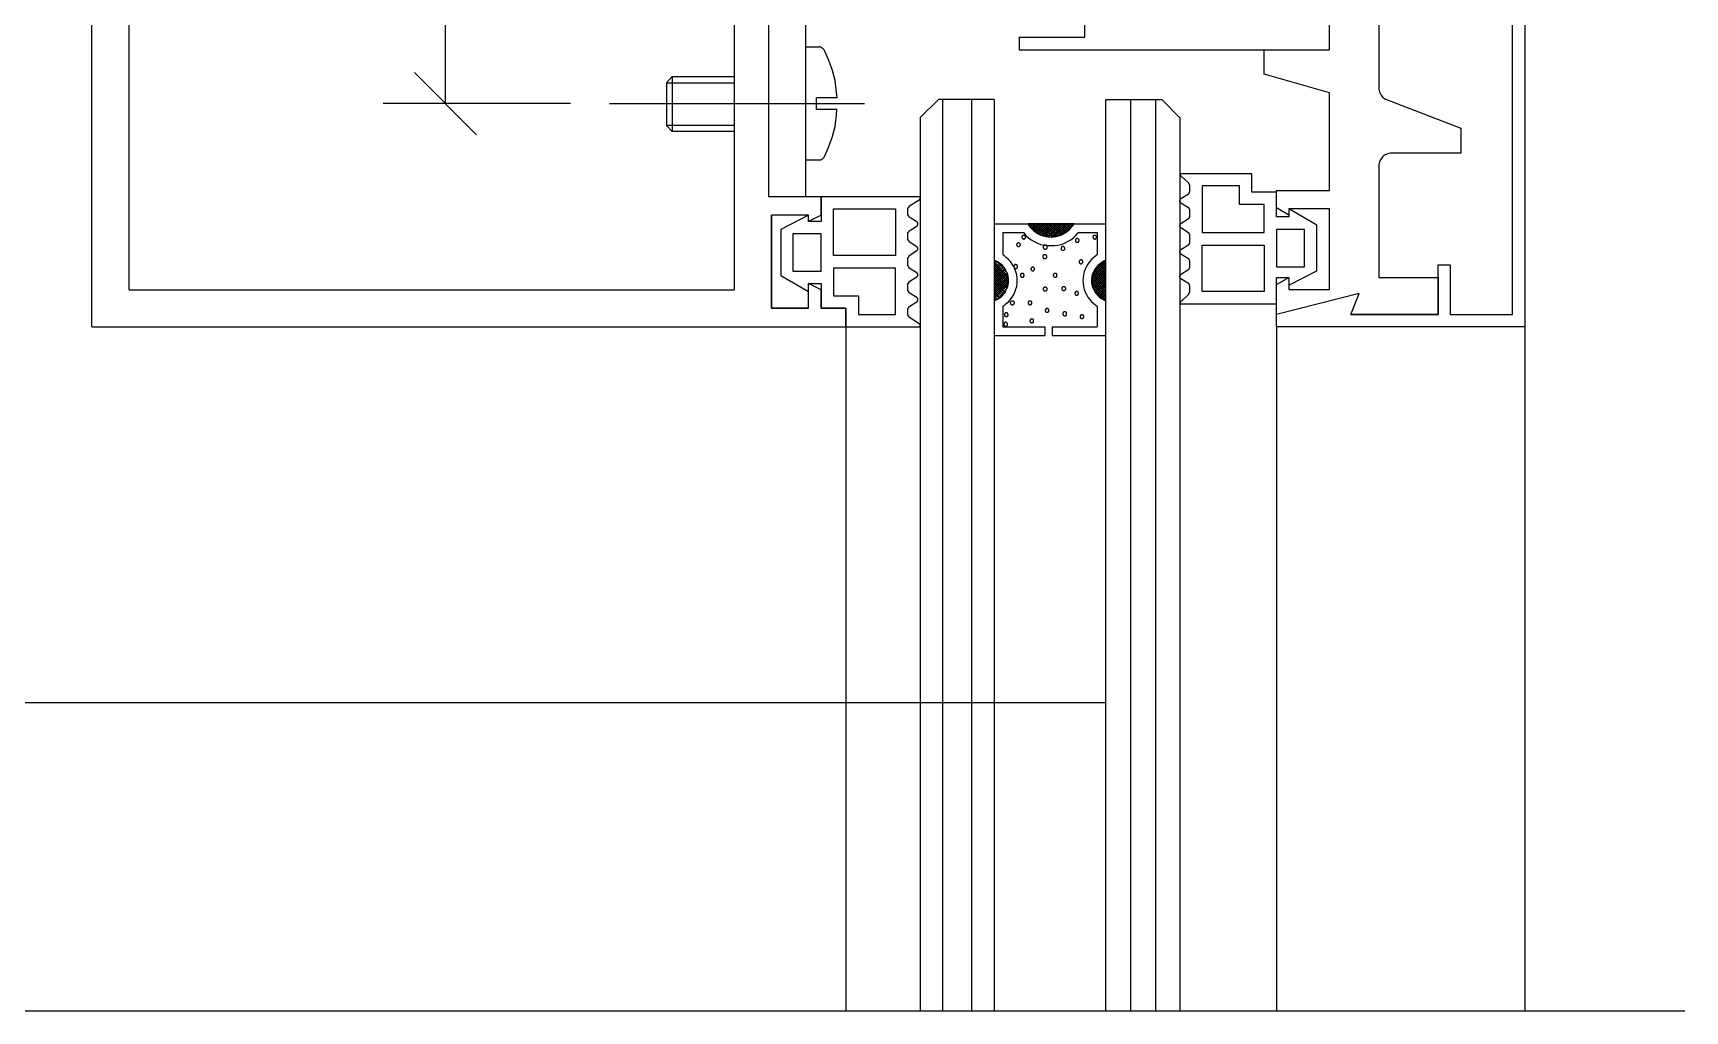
# Model space of a CAD drawing. Header units: metres. Extents: x 0 to 420, y 0 to 297.
# Drawn here: x 221.1 to 274.2, y 72.2 to 103.6 of the extents above; entities that cross this region are included whole.
import ezdxf

# ---------------------------------------------------------------- set-up
doc = ezdxf.new("R2010")
doc.units = ezdxf.units.M

msp = doc.modelspace()

# ---------------------------------------------------------------- linework, layer by layer
for p, q in [((223, 94.18), (223, 122.09)), ((224.2, 95.37), (224.2, 120.89)), ((243.63, 120.89), (243.63, 95.37)), ((234.36, 101.35), (234.36, 114.71)), ((254.89, 103.48), (254.89, 112.65)), ((244.73, 109.73), (244.73, 98.36)), ((245.92, 108.53), (245.92, 98.36)), ((264.34, 108.53), (264.34, 101.85)), ((262.75, 103.08), (262.75, 108.13)), ((268.63, 94.58), (268.63, 108.13)), ((269.03, 108.13), (269.03, 94.18)), ((252.79, 103.48), (254.89, 103.48)), ((252.79, 103.48), (252.79, 103.08)), ((245.92, 103.17), (246.35, 103.17)), ((252.79, 103.08), (262.75, 103.08)), ((260.65, 102.29), (260.65, 103.08)), ((260.65, 103.08), (262.75, 103.08)), ((233.36, 102.35), (235.36, 100.35)), ((241.64, 102.22), (241.46, 102.02)), ((241.64, 102.22), (241.46, 102.02)), ((241.46, 102.02), (243.63, 102.02)), ((241.46, 102.02), (243.63, 102.02)), ((241.46, 102.02), (241.46, 100.65)), ((241.46, 102.02), (241.46, 100.65)), ((241.64, 102.22), (243.63, 102.22)), ((241.64, 102.22), (243.63, 102.22)), ((241.64, 102.22), (241.64, 100.45)), ((241.64, 102.22), (241.64, 100.45)), ((262.75, 101.7), (260.65, 102.29)), ((238.37, 101.35), (232.36, 101.35)), ((239.63, 101.35), (247.82, 101.35)), ((246.27, 101.16), (246.28, 101.53)), ((246.94, 101.53), (246.28, 101.53)), ((249.61, 100.9), (250.19, 101.48)), ((251.98, 101.48), (250.19, 101.48)), ((250.32, 101.48), (250.32, 72.22)), ((251.25, 101.48), (251.25, 72.22)), ((251.98, 101.48), (251.98, 72.22)), ((255.57, 72.22), (255.57, 101.48)), ((255.57, 101.48), (257.37, 101.48)), ((256.37, 72.22), (256.37, 101.48)), ((257.17, 72.22), (257.17, 101.48)), ((257.96, 100.88), (257.37, 101.48)), ((262.75, 98.56), (262.75, 101.7)), ((264.58, 101.48), (266.97, 100.56)), ((246.93, 101.16), (246.27, 101.16)), ((249.61, 100.9), (249.61, 72.22)), ((257.96, 72.22), (257.96, 100.88)), ((243.63, 100.65), (241.46, 100.65)), ((243.63, 100.65), (241.46, 100.65)), ((241.64, 100.45), (241.46, 100.65)), ((241.64, 100.45), (241.46, 100.65)), ((243.63, 100.45), (241.64, 100.45)), ((243.63, 100.45), (241.64, 100.45)), ((266.97, 100.56), (266.97, 99.76)), ((266.97, 99.76), (264.74, 99.76)), ((245.92, 99.54), (246.35, 99.54)), ((264.34, 99.36), (264.34, 95.77)), ((260.26, 99.1), (257.96, 99.1)), ((257.96, 99.1), (257.96, 99.07)), ((258.01, 99), (258.22, 98.81)), ((258.26, 98.74), (258.26, 98.51)), ((259.86, 98.71), (258.66, 98.71)), ((258.66, 98.71), (258.66, 97.21)), ((259.86, 98.11), (259.86, 98.71)), ((260.26, 98.51), (260.26, 99.1)), ((246.42, 98.36), (244.73, 98.36)), ((249.61, 98.36), (246.42, 98.36)), ((246.42, 98.36), (246.42, 97.57)), ((246.42, 97.77), (246.42, 98.36)), ((249.26, 98.07), (249.57, 98.26)), ((249.61, 98.33), (249.61, 98.36)), ((258.22, 98.44), (257.98, 98.29)), ((257.98, 98.16), (258.22, 98.01)), ((261.05, 98.51), (260.26, 98.51)), ((261.05, 98.56), (262.75, 98.56)), ((261.05, 98), (261.05, 98.56)), ((261.05, 97.71), (261.05, 98.51)), ((244.83, 94.78), (244.83, 97.77)), ((244.83, 97.77), (244.83, 94.78)), ((246.02, 97.77), (244.83, 97.77)), ((246.02, 97.77), (245.13, 97.31)), ((246.02, 97.57), (246.02, 97.77)), ((246.02, 97.57), (246.02, 97.77)), ((246.42, 97.77), (246.02, 97.57)), ((246.82, 96.47), (246.82, 97.97)), ((246.82, 97.97), (248.81, 97.97)), ((248.81, 97.97), (248.81, 96.47)), ((249.21, 97.77), (249.21, 98)), ((249.5, 97.55), (249.25, 97.7)), ((258.22, 97.65), (257.98, 97.49)), ((258.26, 97.94), (258.26, 97.71)), ((260.65, 98.11), (259.86, 98.11)), ((260.65, 97.31), (260.65, 98.11)), ((261.45, 97.77), (261.05, 98)), ((261.45, 97.71), (261.05, 97.71)), ((262.75, 97.97), (261.45, 97.97)), ((262.35, 97.45), (261.45, 97.97)), ((261.45, 97.97), (261.45, 97.71)), ((261.45, 97.97), (261.45, 97.77)), ((262.75, 95.38), (262.75, 97.97)), ((245.13, 97.31), (245.13, 95.83)), ((246.42, 97.17), (245.52, 97.17)), ((245.52, 97.17), (245.52, 95.97)), ((246.42, 97.57), (246.02, 97.57)), ((246.42, 97.57), (246.42, 97.57)), ((246.42, 95.97), (246.42, 97.17)), ((249.21, 96.97), (249.21, 97.2)), ((249.25, 97.27), (249.5, 97.42)), ((251.98, 97.49), (255.57, 97.49)), ((251.98, 97.49), (253.07, 97.49)), ((252.26, 97.21), (252.92, 97.21)), ((252.26, 97.21), (252.26, 96.49)), ((254.55, 97.49), (253.07, 97.49)), ((253.08, 97.46), (253.11, 97.49)), ((253.36, 97.19), (253.08, 97.47)), ((253.11, 97.42), (253.18, 97.49)), ((253.5, 97.12), (253.13, 97.49)), ((253.14, 97.38), (253.25, 97.49)), ((253.17, 97.34), (253.32, 97.49)), ((253.6, 97.09), (253.2, 97.49)), ((253.21, 97.31), (253.39, 97.49)), ((253.24, 97.28), (253.46, 97.49)), ((253.69, 97.07), (253.27, 97.49)), ((253.28, 97.24), (253.53, 97.49)), ((253.32, 97.21), (253.6, 97.49)), ((253.76, 97.07), (253.34, 97.49)), ((253.37, 97.19), (253.67, 97.49)), ((253.84, 97.07), (253.41, 97.49)), ((253.41, 97.16), (253.74, 97.49)), ((253.46, 97.14), (253.81, 97.49)), ((253.9, 97.07), (253.48, 97.49)), ((253.51, 97.12), (253.88, 97.49)), ((253.96, 97.08), (253.55, 97.49)), ((253.56, 97.1), (253.95, 97.49)), ((254.02, 97.09), (253.62, 97.49)), ((253.62, 97.09), (254.02, 97.49)), ((253.68, 97.07), (254.09, 97.49)), ((254.07, 97.11), (253.69, 97.49)), ((253.74, 97.07), (254.16, 97.49)), ((254.13, 97.13), (253.76, 97.49)), ((253.81, 97.06), (254.23, 97.49)), ((254.18, 97.15), (253.83, 97.49)), ((253.88, 97.07), (254.3, 97.49)), ((254.22, 97.17), (253.9, 97.49)), ((253.96, 97.08), (254.37, 97.49)), ((254.27, 97.2), (253.97, 97.49)), ((254.31, 97.23), (254.05, 97.49)), ((254.06, 97.1), (254.44, 97.49)), ((254.35, 97.26), (254.12, 97.49)), ((254.17, 97.15), (254.52, 97.49)), ((254.39, 97.29), (254.19, 97.49)), ((254.42, 97.33), (254.26, 97.49)), ((254.45, 97.36), (254.33, 97.49)), ((254.49, 97.4), (254.4, 97.49)), ((254.52, 97.44), (254.47, 97.49)), ((254.54, 97.49), (254.54, 97.49)), ((254.55, 97.49), (255.57, 97.49)), ((254.69, 97.21), (255.29, 97.21)), ((255.29, 97.21), (255.29, 96.49)), ((257.98, 97.37), (258.22, 97.21)), ((258.26, 97.15), (258.26, 96.88)), ((258.66, 97.21), (260.65, 97.21)), ((260.65, 97.21), (260.65, 97.31)), ((261.05, 97.31), (261.05, 96.11)), ((261.95, 97.31), (261.05, 97.31)), ((261.95, 96.11), (261.95, 97.31)), ((262.35, 95.98), (262.35, 97.45)), ((249.5, 96.75), (249.25, 96.91)), ((249.25, 96.47), (249.5, 96.63)), ((258.22, 96.81), (257.98, 96.66)), ((258.66, 95.32), (258.66, 96.81)), ((258.66, 96.81), (260.65, 96.81)), ((260.65, 96.81), (260.65, 95.32)), ((248.81, 96.47), (246.82, 96.47)), ((248.81, 96.07), (246.82, 96.07)), ((246.82, 96.07), (246.82, 95.97)), ((248.81, 94.58), (248.81, 96.07)), ((249.21, 96.14), (249.21, 96.41)), ((249.5, 95.92), (249.25, 96.07)), ((251.98, 96.3), (252, 96.31)), ((251.98, 96.23), (252.05, 96.29)), ((251.98, 96.16), (252.09, 96.27)), ((252.43, 95.79), (251.98, 96.24)), ((251.98, 96.09), (252.14, 96.24)), ((251.98, 96.01), (252.18, 96.21)), ((251.98, 95.94), (252.22, 96.18)), ((252.44, 95.71), (251.98, 96.17)), ((251.98, 95.87), (252.25, 96.14)), ((251.98, 95.8), (252.29, 96.11)), ((252.44, 95.64), (251.98, 96.1)), ((251.98, 95.73), (252.32, 96.07)), ((252.35, 96.01), (252.11, 96.26)), ((255.11, 95.69), (255.57, 96.15)), ((255.11, 95.62), (255.57, 96.08)), ((255.12, 95.77), (255.57, 96.22)), ((255.14, 95.86), (255.57, 96.29)), ((255.18, 95.97), (255.49, 96.28)), ((255.57, 95.68), (255.22, 96.04)), ((255.57, 95.75), (255.25, 96.08)), ((255.57, 95.82), (255.28, 96.12)), ((255.57, 95.89), (255.31, 96.15)), ((255.57, 95.96), (255.35, 96.19)), ((255.57, 96.03), (255.39, 96.22)), ((255.57, 96.11), (255.43, 96.25)), ((255.57, 96.18), (255.47, 96.27)), ((255.57, 96.25), (255.52, 96.29)), ((257.98, 96.53), (258.22, 96.38)), ((258.26, 96.31), (258.26, 96.08)), ((261.05, 96.11), (261.95, 96.11)), ((266.24, 96.17), (266.63, 96.17)), ((266.24, 94.58), (266.24, 96.17)), ((266.63, 96.17), (266.63, 94.58)), ((245.13, 95.83), (246.02, 95.32)), ((245.52, 95.97), (246.42, 95.97)), ((246.02, 95.32), (246.02, 95.57)), ((246.02, 95.57), (246.42, 95.57)), ((246.02, 94.78), (246.02, 95.57)), ((246.42, 95.37), (246.02, 95.57)), ((246.42, 95.57), (246.42, 94.78)), ((246.82, 95.97), (246.82, 95.18)), ((249.21, 95.34), (249.21, 95.57)), ((249.25, 95.64), (249.5, 95.79)), ((252.44, 95.57), (251.98, 96.03)), ((251.98, 95.66), (252.34, 96.02)), ((251.98, 95.59), (252.37, 95.98)), ((252.43, 95.51), (251.98, 95.96)), ((251.98, 95.52), (252.39, 95.93)), ((252.41, 95.46), (251.98, 95.89)), ((251.98, 95.45), (252.41, 95.88)), ((252.39, 95.41), (251.98, 95.82)), ((251.98, 95.38), (252.43, 95.82)), ((251.98, 95.31), (252.44, 95.77)), ((252.37, 95.36), (251.98, 95.75)), ((251.98, 95.24), (252.44, 95.7)), ((252.34, 95.31), (251.98, 95.68)), ((251.98, 95.17), (252.44, 95.63)), ((252.32, 95.27), (251.98, 95.61)), ((251.98, 95.1), (252.43, 95.55)), ((252.29, 95.23), (251.98, 95.53)), ((255.57, 95.26), (255.11, 95.72)), ((255.57, 95.19), (255.11, 95.65)), ((255.12, 95.56), (255.57, 96.01)), ((255.57, 95.33), (255.12, 95.78)), ((255.57, 95.12), (255.12, 95.57)), ((255.13, 95.5), (255.57, 95.94)), ((255.57, 95.4), (255.13, 95.84)), ((255.57, 95.47), (255.15, 95.89)), ((255.15, 95.45), (255.57, 95.87)), ((255.57, 95.54), (255.17, 95.94)), ((255.17, 95.4), (255.57, 95.8)), ((255.57, 95.61), (255.19, 95.99)), ((255.19, 95.35), (255.57, 95.73)), ((255.22, 95.3), (255.57, 95.66)), ((255.25, 95.26), (255.57, 95.59)), ((255.28, 95.22), (255.57, 95.52)), ((258.22, 96.01), (257.98, 95.86)), ((257.98, 95.73), (258.22, 95.58)), ((258.26, 95.51), (258.26, 95.29)), ((261.05, 95.77), (261.45, 95.77)), ((261.05, 94.92), (261.05, 95.77)), ((261.05, 95.77), (261.05, 95.77)), ((261.05, 95.54), (261.45, 95.77)), ((261.05, 94.98), (261.05, 95.54)), ((261.45, 95.52), (262.35, 95.98)), ((261.45, 95.77), (261.45, 95.52)), ((261.45, 95.77), (261.45, 95.38)), ((264.34, 95.77), (266.24, 95.77)), ((266.24, 95.77), (266.24, 94.58)), ((224.2, 95.37), (243.63, 95.37)), ((246.42, 94.78), (246.42, 95.37)), ((246.82, 95.18), (247.62, 95.18)), ((247.62, 95.18), (247.62, 94.58)), ((249.5, 95.12), (249.25, 95.27)), ((249.25, 94.84), (249.5, 94.99)), ((252.25, 95.2), (251.98, 95.46)), ((252.22, 95.16), (251.98, 95.39)), ((252.18, 95.13), (251.98, 95.32)), ((252.14, 95.1), (251.98, 95.25)), ((252.09, 95.07), (251.98, 95.18)), ((252.05, 95.05), (251.98, 95.11)), ((252, 95.03), (251.98, 95.04)), ((252.11, 95.08), (252.35, 95.33)), ((255.57, 95.05), (255.14, 95.48)), ((255.49, 95.06), (255.18, 95.37)), ((255.31, 95.19), (255.57, 95.44)), ((255.35, 95.15), (255.57, 95.37)), ((255.39, 95.12), (255.57, 95.3)), ((255.43, 95.09), (255.57, 95.23)), ((255.48, 95.07), (255.57, 95.16)), ((255.52, 95.04), (255.57, 95.09)), ((258.22, 95.22), (258.01, 95.02)), ((260.65, 95.32), (258.66, 95.32)), ((263.71, 95.25), (261.05, 94.58)), ((261.05, 94.58), (261.05, 94.98)), ((261.45, 95.38), (262.75, 95.38)), ((263.44, 94.58), (263.71, 95.25)), ((244.83, 94.78), (246.02, 94.78)), ((246.02, 94.78), (244.83, 94.78)), ((246.42, 94.78), (247.22, 94.78)), ((247.22, 94.78), (246.42, 94.78)), ((246.42, 94.78), (247.22, 94.78)), ((247.22, 94.78), (247.22, 94.18)), ((247.22, 94.18), (247.22, 94.78)), ((247.62, 94.58), (248.81, 94.58)), ((249.21, 94.55), (249.21, 94.77)), ((249.57, 94.28), (249.26, 94.48)), ((252.26, 94.85), (252.26, 94.18)), ((255.29, 94.85), (255.29, 94.18)), ((257.96, 94.95), (257.96, 94.92)), ((257.96, 94.92), (261.05, 94.92)), ((261.05, 94.18), (261.05, 94.58)), ((263.44, 94.58), (266.24, 94.58)), ((266.24, 94.58), (263.44, 94.58)), ((266.63, 94.58), (268.63, 94.58)), ((223, 94.18), (247.22, 94.18)), ((244.16, 94.18), (247.22, 94.18)), ((247.22, 94.18), (247.22, 72.22)), ((247.22, 94.18), (249.61, 94.18)), ((249.61, 94.18), (249.61, 94.21)), ((252.26, 94.18), (253.61, 94.18)), ((253.61, 94.18), (253.61, 93.9)), ((253.85, 94.18), (255.29, 94.18)), ((253.85, 94.18), (253.85, 93.9)), ((261.05, 94.18), (261.05, 72.22)), ((269.03, 94.18), (261.05, 94.18)), ((269.03, 94.18), (269.03, 72.22)), ((251.98, 93.9), (253.61, 93.9)), ((253.85, 93.9), (255.57, 93.9)), ((255.57, 82.11), (143.49, 82.11)), ((214.89, 72.22), (274.17, 72.22))]:
    msp.add_line(p, q)
for points in [[(246.53, 103.06), (246.53, 103.06), (246.52, 103.08), (246.51, 103.09), (246.49, 103.11), (246.48, 103.12), (246.46, 103.13), (246.45, 103.14), (246.43, 103.15), (246.41, 103.16), (246.39, 103.16), (246.37, 103.17), (246.35, 103.17), (246.35, 103.17)], [(246.94, 101.53), (246.92, 101.72), (246.87, 102.09), (246.78, 102.44), (246.65, 102.79), (246.53, 103.06)], [(264.34, 101.85), (264.34, 101.81), (264.35, 101.77), (264.36, 101.73), (264.37, 101.69), (264.39, 101.66), (264.41, 101.62), (264.43, 101.59), (264.46, 101.56), (264.49, 101.54), (264.52, 101.51), (264.55, 101.49), (264.58, 101.48)], [(246.53, 99.65), (246.65, 99.92), (246.78, 100.26), (246.87, 100.62), (246.92, 100.99), (246.93, 101.16)], [(264.74, 99.76), (264.7, 99.76), (264.66, 99.75), (264.62, 99.74), (264.59, 99.73), (264.55, 99.71), (264.52, 99.69), (264.49, 99.67), (264.46, 99.64), (264.43, 99.61), (264.41, 99.58), (264.39, 99.55), (264.37, 99.51), (264.36, 99.48), (264.35, 99.44), (264.34, 99.4), (264.34, 99.36), (264.34, 99.36)], [(246.35, 99.54), (246.37, 99.54), (246.39, 99.54), (246.41, 99.55), (246.43, 99.56), (246.45, 99.56), (246.46, 99.57), (246.48, 99.59), (246.49, 99.6), (246.51, 99.61), (246.52, 99.63), (246.53, 99.65), (246.53, 99.65)], [(257.96, 99.07), (257.96, 99.06), (257.96, 99.05), (257.97, 99.05), (257.97, 99.04), (257.97, 99.03), (257.98, 99.03), (257.98, 99.02), (257.99, 99.01), (257.99, 99.01), (258, 99), (258.01, 99), (258.01, 99)], [(258.22, 98.81), (258.22, 98.8), (258.22, 98.79), (258.22, 98.78), (258.22, 98.78), (258.23, 98.77), (258.23, 98.76), (258.24, 98.76), (258.24, 98.75), (258.25, 98.75), (258.25, 98.74), (258.26, 98.74), (258.26, 98.74)], [(249.57, 98.26), (249.57, 98.26), (249.57, 98.26), (249.58, 98.27), (249.59, 98.27), (249.59, 98.28), (249.6, 98.29), (249.6, 98.29), (249.6, 98.3), (249.61, 98.31), (249.61, 98.31), (249.61, 98.32), (249.61, 98.33), (249.61, 98.33)], [(257.98, 98.29), (257.97, 98.29), (257.97, 98.28), (257.96, 98.28), (257.96, 98.27), (257.95, 98.26), (257.95, 98.26), (257.95, 98.25), (257.94, 98.24), (257.94, 98.24), (257.94, 98.23), (257.94, 98.22), (257.94, 98.21), (257.95, 98.2), (257.95, 98.2), (257.95, 98.19), (257.96, 98.18), (257.96, 98.18), (257.97, 98.17), (257.97, 98.17), (257.98, 98.16)], [(258.26, 98.51), (258.26, 98.51), (258.25, 98.5), (258.25, 98.5), (258.24, 98.49), (258.24, 98.49), (258.23, 98.48), (258.23, 98.47), (258.23, 98.47), (258.23, 98.46), (258.22, 98.45), (258.22, 98.44), (258.22, 98.44)], [(249.21, 98), (249.21, 98), (249.22, 98), (249.23, 98.01), (249.23, 98.01), (249.24, 98.02), (249.24, 98.02), (249.25, 98.03), (249.25, 98.04), (249.25, 98.04), (249.25, 98.05), (249.26, 98.06), (249.26, 98.07), (249.26, 98.07)], [(249.25, 97.7), (249.25, 97.71), (249.25, 97.72), (249.25, 97.73), (249.24, 97.73), (249.24, 97.74), (249.24, 97.75), (249.23, 97.75), (249.23, 97.76), (249.22, 97.76), (249.21, 97.77), (249.21, 97.77)], [(258.22, 98.01), (258.22, 98), (258.23, 98), (258.23, 97.99), (258.23, 97.98), (258.23, 97.97), (258.24, 97.97), (258.24, 97.96), (258.25, 97.95), (258.25, 97.95), (258.26, 97.95), (258.26, 97.94)], [(258.26, 97.71), (258.26, 97.71), (258.25, 97.71), (258.25, 97.7), (258.24, 97.7), (258.24, 97.69), (258.23, 97.68), (258.23, 97.68), (258.23, 97.67), (258.23, 97.66), (258.22, 97.65), (258.22, 97.65), (258.22, 97.65)], [(249.21, 97.2), (249.21, 97.21), (249.22, 97.21), (249.23, 97.22), (249.23, 97.22), (249.24, 97.23), (249.24, 97.23), (249.24, 97.24), (249.25, 97.25), (249.25, 97.26), (249.25, 97.26), (249.25, 97.27), (249.25, 97.27)], [(249.5, 97.42), (249.5, 97.43), (249.51, 97.43), (249.51, 97.44), (249.52, 97.44), (249.52, 97.45), (249.52, 97.46), (249.53, 97.46), (249.53, 97.47), (249.53, 97.48), (249.53, 97.49), (249.53, 97.5), (249.53, 97.5), (249.53, 97.51), (249.52, 97.52), (249.52, 97.53), (249.52, 97.53), (249.51, 97.54), (249.51, 97.54), (249.5, 97.55), (249.5, 97.55)], [(252.99, 97.06), (252.99, 97.07), (252.99, 97.08), (252.99, 97.08), (252.99, 97.09), (252.99, 97.09), (252.98, 97.1), (252.98, 97.1), (252.98, 97.11), (252.97, 97.11), (252.97, 97.12), (252.96, 97.12), (252.96, 97.12), (252.95, 97.12), (252.94, 97.12), (252.94, 97.13), (252.93, 97.13), (252.93, 97.13), (252.92, 97.12), (252.92, 97.12), (252.91, 97.12), (252.9, 97.12), (252.9, 97.12), (252.89, 97.11), (252.89, 97.11), (252.89, 97.1), (252.88, 97.1), (252.88, 97.09), (252.88, 97.09), (252.87, 97.08), (252.87, 97.08), (252.87, 97.07), (252.87, 97.06), (252.87, 97.06), (252.87, 97.05), (252.87, 97.05), (252.88, 97.04), (252.88, 97.04), (252.88, 97.03), (252.89, 97.03), (252.89, 97.02), (252.89, 97.02), (252.9, 97.01), (252.9, 97.01), (252.91, 97.01), (252.92, 97.01), (252.92, 97), (252.93, 97), (252.93, 97), (252.94, 97), (252.94, 97), (252.95, 97.01), (252.96, 97.01), (252.96, 97.01), (252.97, 97.01), (252.97, 97.02), (252.98, 97.02), (252.98, 97.03), (252.98, 97.03), (252.99, 97.04), (252.99, 97.04), (252.99, 97.05), (252.99, 97.05), (252.99, 97.06), (252.99, 97.06)], [(252.92, 97.21), (252.93, 97.2), (253, 97.12), (253.08, 97.04), (253.17, 96.98), (253.27, 96.92), (253.37, 96.87), (253.48, 96.83), (253.58, 96.81), (253.69, 96.79), (253.81, 96.79), (253.92, 96.79), (254.03, 96.81), (254.14, 96.83), (254.24, 96.87), (254.34, 96.92), (254.44, 96.98), (254.53, 97.04), (254.61, 97.12), (254.68, 97.2), (254.69, 97.21)], [(253.07, 97.49), (253.09, 97.45), (253.14, 97.38), (253.2, 97.32), (253.26, 97.26), (253.33, 97.21), (253.4, 97.17), (253.48, 97.13), (253.56, 97.1), (253.64, 97.08), (253.72, 97.07), (253.81, 97.06), (253.89, 97.07), (253.97, 97.08), (254.05, 97.1), (254.13, 97.13), (254.21, 97.17), (254.28, 97.21), (254.35, 97.26), (254.41, 97.32), (254.47, 97.38), (254.52, 97.45), (254.55, 97.49)], [(255.28, 97.06), (255.27, 97.07), (255.27, 97.08), (255.27, 97.08), (255.27, 97.09), (255.27, 97.09), (255.26, 97.1), (255.26, 97.1), (255.26, 97.11), (255.25, 97.11), (255.25, 97.12), (255.24, 97.12), (255.24, 97.12), (255.23, 97.12), (255.23, 97.12), (255.22, 97.13), (255.21, 97.13), (255.21, 97.13), (255.2, 97.12), (255.2, 97.12), (255.19, 97.12), (255.18, 97.12), (255.18, 97.12), (255.18, 97.11), (255.17, 97.11), (255.17, 97.1), (255.16, 97.1), (255.16, 97.09), (255.16, 97.09), (255.16, 97.08), (255.15, 97.08), (255.15, 97.07), (255.15, 97.06), (255.15, 97.06), (255.15, 97.05), (255.16, 97.05), (255.16, 97.04), (255.16, 97.04), (255.16, 97.03), (255.17, 97.03), (255.17, 97.02), (255.18, 97.02), (255.18, 97.01), (255.18, 97.01), (255.19, 97.01), (255.2, 97.01), (255.2, 97), (255.21, 97), (255.21, 97), (255.22, 97), (255.23, 97), (255.23, 97.01), (255.24, 97.01), (255.24, 97.01), (255.25, 97.01), (255.25, 97.02), (255.26, 97.02), (255.26, 97.03), (255.26, 97.03), (255.27, 97.04), (255.27, 97.04), (255.27, 97.05), (255.27, 97.05), (255.27, 97.06), (255.28, 97.06)], [(257.98, 97.49), (257.97, 97.49), (257.97, 97.49), (257.96, 97.48), (257.96, 97.47), (257.95, 97.47), (257.95, 97.46), (257.95, 97.45), (257.94, 97.45), (257.94, 97.44), (257.94, 97.43), (257.94, 97.42), (257.94, 97.41), (257.95, 97.41), (257.95, 97.4), (257.95, 97.39), (257.96, 97.39), (257.96, 97.38), (257.97, 97.37), (257.97, 97.37), (257.98, 97.37)], [(258.22, 97.21), (258.22, 97.21), (258.23, 97.2), (258.23, 97.19), (258.23, 97.18), (258.23, 97.18), (258.24, 97.17), (258.24, 97.16), (258.25, 97.16), (258.25, 97.15), (258.26, 97.15), (258.26, 97.15)], [(249.25, 96.91), (249.25, 96.91), (249.25, 96.92), (249.25, 96.93), (249.24, 96.94), (249.24, 96.94), (249.24, 96.95), (249.23, 96.96), (249.23, 96.96), (249.22, 96.97), (249.21, 96.97), (249.21, 96.97)], [(249.5, 96.63), (249.5, 96.63), (249.51, 96.63), (249.51, 96.64), (249.52, 96.65), (249.52, 96.65), (249.52, 96.66), (249.53, 96.67), (249.53, 96.67), (249.53, 96.68), (249.53, 96.69), (249.53, 96.7), (249.53, 96.71), (249.53, 96.71), (249.52, 96.72), (249.52, 96.73), (249.52, 96.73), (249.51, 96.74), (249.51, 96.75), (249.5, 96.75), (249.5, 96.75)], [(252.83, 96.82), (252.83, 96.83), (252.82, 96.83), (252.82, 96.84), (252.82, 96.84), (252.82, 96.85), (252.82, 96.85), (252.81, 96.86), (252.81, 96.86), (252.8, 96.87), (252.8, 96.87), (252.79, 96.87), (252.79, 96.88), (252.78, 96.88), (252.78, 96.88), (252.77, 96.88), (252.76, 96.88), (252.76, 96.88), (252.75, 96.88), (252.75, 96.88), (252.74, 96.88), (252.74, 96.87), (252.73, 96.87), (252.73, 96.87), (252.72, 96.86), (252.72, 96.86), (252.71, 96.85), (252.71, 96.85), (252.71, 96.84), (252.71, 96.84), (252.7, 96.83), (252.7, 96.83), (252.7, 96.82), (252.7, 96.81), (252.7, 96.81), (252.71, 96.8), (252.71, 96.8), (252.71, 96.79), (252.71, 96.79), (252.72, 96.78), (252.72, 96.78), (252.73, 96.77), (252.73, 96.77), (252.74, 96.77), (252.74, 96.76), (252.75, 96.76), (252.75, 96.76), (252.76, 96.76), (252.76, 96.76), (252.77, 96.76), (252.78, 96.76), (252.78, 96.76), (252.79, 96.76), (252.79, 96.77), (252.8, 96.77), (252.8, 96.77), (252.81, 96.78), (252.81, 96.78), (252.82, 96.79), (252.82, 96.79), (252.82, 96.8), (252.82, 96.8), (252.82, 96.81), (252.83, 96.81), (252.83, 96.82)], [(253.68, 96.74), (253.68, 96.75), (253.68, 96.76), (253.68, 96.76), (253.68, 96.77), (253.68, 96.77), (253.67, 96.78), (253.67, 96.78), (253.67, 96.79), (253.66, 96.79), (253.66, 96.79), (253.65, 96.8), (253.65, 96.8), (253.64, 96.8), (253.63, 96.8), (253.63, 96.8), (253.62, 96.8), (253.62, 96.8), (253.61, 96.8), (253.6, 96.8), (253.6, 96.8), (253.59, 96.8), (253.59, 96.79), (253.58, 96.79), (253.58, 96.79), (253.57, 96.78), (253.57, 96.78), (253.57, 96.77), (253.57, 96.77), (253.56, 96.76), (253.56, 96.76), (253.56, 96.75), (253.56, 96.74), (253.56, 96.74), (253.56, 96.73), (253.56, 96.73), (253.57, 96.72), (253.57, 96.71), (253.57, 96.71), (253.57, 96.7), (253.58, 96.7), (253.58, 96.7), (253.59, 96.69), (253.59, 96.69), (253.6, 96.69), (253.6, 96.68), (253.61, 96.68), (253.62, 96.68), (253.62, 96.68), (253.63, 96.68), (253.63, 96.68), (253.64, 96.68), (253.65, 96.69), (253.65, 96.69), (253.66, 96.69), (253.66, 96.7), (253.67, 96.7), (253.67, 96.7), (253.67, 96.71), (253.68, 96.71), (253.68, 96.72), (253.68, 96.73), (253.68, 96.73), (253.68, 96.74), (253.68, 96.74)], [(254.25, 96.7), (254.25, 96.7), (254.25, 96.71), (254.25, 96.72), (254.24, 96.72), (254.24, 96.73), (254.24, 96.73), (254.24, 96.74), (254.23, 96.74), (254.23, 96.74), (254.22, 96.75), (254.22, 96.75), (254.21, 96.75), (254.21, 96.76), (254.2, 96.76), (254.19, 96.76), (254.19, 96.76), (254.18, 96.76), (254.18, 96.76), (254.17, 96.76), (254.16, 96.75), (254.16, 96.75), (254.15, 96.75), (254.15, 96.74), (254.14, 96.74), (254.14, 96.74), (254.14, 96.73), (254.13, 96.73), (254.13, 96.72), (254.13, 96.72), (254.13, 96.71), (254.13, 96.7), (254.13, 96.7), (254.13, 96.69), (254.13, 96.69), (254.13, 96.68), (254.13, 96.67), (254.13, 96.67), (254.14, 96.66), (254.14, 96.66), (254.14, 96.65), (254.15, 96.65), (254.15, 96.65), (254.16, 96.64), (254.16, 96.64), (254.17, 96.64), (254.18, 96.64), (254.18, 96.64), (254.19, 96.64), (254.19, 96.64), (254.2, 96.64), (254.21, 96.64), (254.21, 96.64), (254.22, 96.64), (254.22, 96.65), (254.23, 96.65), (254.23, 96.65), (254.24, 96.66), (254.24, 96.66), (254.24, 96.67), (254.24, 96.67), (254.25, 96.68), (254.25, 96.69), (254.25, 96.69), (254.25, 96.7)], [(254.71, 96.96), (254.71, 96.96), (254.71, 96.97), (254.71, 96.98), (254.7, 96.98), (254.7, 96.99), (254.7, 96.99), (254.69, 97), (254.69, 97), (254.69, 97), (254.68, 97.01), (254.68, 97.01), (254.67, 97.01), (254.67, 97.02), (254.66, 97.02), (254.65, 97.02), (254.65, 97.02), (254.64, 97.02), (254.64, 97.02), (254.63, 97.02), (254.62, 97.01), (254.62, 97.01), (254.61, 97.01), (254.61, 97), (254.6, 97), (254.6, 97), (254.6, 96.99), (254.59, 96.99), (254.59, 96.98), (254.59, 96.98), (254.59, 96.97), (254.59, 96.96), (254.59, 96.96), (254.59, 96.95), (254.59, 96.95), (254.59, 96.94), (254.59, 96.93), (254.59, 96.93), (254.6, 96.92), (254.6, 96.92), (254.6, 96.91), (254.61, 96.91), (254.61, 96.91), (254.62, 96.9), (254.62, 96.9), (254.63, 96.9), (254.64, 96.9), (254.64, 96.9), (254.65, 96.9), (254.65, 96.9), (254.66, 96.9), (254.67, 96.9), (254.67, 96.9), (254.68, 96.9), (254.68, 96.91), (254.69, 96.91), (254.69, 96.91), (254.69, 96.92), (254.7, 96.92), (254.7, 96.93), (254.7, 96.93), (254.71, 96.94), (254.71, 96.95), (254.71, 96.95), (254.71, 96.96)], [(257.98, 96.66), (257.97, 96.65), (257.97, 96.65), (257.96, 96.64), (257.96, 96.64), (257.95, 96.63), (257.95, 96.62), (257.95, 96.62), (257.94, 96.61), (257.94, 96.6), (257.94, 96.59), (257.94, 96.58), (257.94, 96.58), (257.95, 96.57), (257.95, 96.56), (257.95, 96.56), (257.96, 96.55), (257.96, 96.54), (257.97, 96.54), (257.97, 96.53), (257.98, 96.53)], [(258.26, 96.88), (258.26, 96.87), (258.25, 96.87), (258.25, 96.86), (258.24, 96.86), (258.24, 96.85), (258.23, 96.85), (258.23, 96.84), (258.23, 96.83), (258.23, 96.82), (258.22, 96.82), (258.22, 96.81), (258.22, 96.81)], [(249.21, 96.41), (249.21, 96.41), (249.22, 96.41), (249.23, 96.42), (249.23, 96.42), (249.24, 96.43), (249.24, 96.44), (249.24, 96.44), (249.25, 96.45), (249.25, 96.46), (249.25, 96.47), (249.25, 96.47), (249.25, 96.47)], [(249.25, 96.07), (249.25, 96.08), (249.25, 96.08), (249.25, 96.09), (249.24, 96.1), (249.24, 96.11), (249.24, 96.11), (249.23, 96.12), (249.23, 96.13), (249.22, 96.13), (249.21, 96.14), (249.21, 96.14)], [(251.98, 95.03), (252.02, 95.04), (252.09, 95.07), (252.14, 95.1), (252.2, 95.14), (252.25, 95.19), (252.29, 95.24), (252.33, 95.29), (252.36, 95.35), (252.39, 95.41), (252.42, 95.47), (252.43, 95.54), (252.44, 95.6), (252.44, 95.67), (252.44, 95.74), (252.43, 95.8), (252.42, 95.87), (252.39, 95.93), (252.36, 95.99), (252.33, 96.05), (252.29, 96.1), (252.25, 96.15), (252.2, 96.2), (252.14, 96.24), (252.09, 96.27), (252.02, 96.3), (251.98, 96.31)], [(252.26, 94.85), (252.3, 94.87), (252.37, 94.93), (252.44, 94.99), (252.51, 95.06), (252.56, 95.14), (252.61, 95.22), (252.65, 95.3), (252.68, 95.39), (252.71, 95.48), (252.72, 95.58), (252.72, 95.67), (252.72, 95.76), (252.71, 95.86), (252.68, 95.95), (252.65, 96.04), (252.61, 96.12), (252.56, 96.2), (252.51, 96.28), (252.44, 96.35), (252.37, 96.41), (252.3, 96.47), (252.26, 96.49)], [(252.73, 96.12), (252.73, 96.12), (252.73, 96.13), (252.73, 96.13), (252.73, 96.14), (252.73, 96.15), (252.72, 96.15), (252.72, 96.16), (252.72, 96.16), (252.71, 96.16), (252.71, 96.17), (252.7, 96.17), (252.7, 96.17), (252.69, 96.17), (252.68, 96.18), (252.68, 96.18), (252.67, 96.18), (252.67, 96.18), (252.66, 96.18), (252.65, 96.17), (252.65, 96.17), (252.64, 96.17), (252.64, 96.17), (252.63, 96.16), (252.63, 96.16), (252.63, 96.16), (252.62, 96.15), (252.62, 96.15), (252.62, 96.14), (252.61, 96.13), (252.61, 96.13), (252.61, 96.12), (252.61, 96.12), (252.61, 96.11), (252.61, 96.1), (252.61, 96.1), (252.62, 96.09), (252.62, 96.09), (252.62, 96.08), (252.63, 96.08), (252.63, 96.07), (252.63, 96.07), (252.64, 96.07), (252.64, 96.06), (252.65, 96.06), (252.65, 96.06), (252.66, 96.06), (252.67, 96.06), (252.67, 96.06), (252.68, 96.06), (252.68, 96.06), (252.69, 96.06), (252.7, 96.06), (252.7, 96.06), (252.71, 96.07), (252.71, 96.07), (252.72, 96.07), (252.72, 96.08), (252.72, 96.08), (252.73, 96.09), (252.73, 96.09), (252.73, 96.1), (252.73, 96.1), (252.73, 96.11), (252.73, 96.12)], [(253.28, 96.04), (253.28, 96.05), (253.28, 96.05), (253.28, 96.06), (253.28, 96.06), (253.28, 96.07), (253.27, 96.07), (253.27, 96.08), (253.27, 96.08), (253.26, 96.09), (253.26, 96.09), (253.25, 96.09), (253.25, 96.1), (253.24, 96.1), (253.24, 96.1), (253.23, 96.1), (253.22, 96.1), (253.22, 96.1), (253.21, 96.1), (253.21, 96.1), (253.2, 96.1), (253.19, 96.09), (253.19, 96.09), (253.18, 96.09), (253.18, 96.08), (253.18, 96.08), (253.17, 96.07), (253.17, 96.07), (253.17, 96.06), (253.17, 96.06), (253.16, 96.05), (253.16, 96.05), (253.16, 96.04), (253.16, 96.03), (253.16, 96.03), (253.17, 96.02), (253.17, 96.02), (253.17, 96.01), (253.17, 96.01), (253.18, 96), (253.18, 96), (253.18, 95.99), (253.19, 95.99), (253.19, 95.99), (253.2, 95.98), (253.21, 95.98), (253.21, 95.98), (253.22, 95.98), (253.22, 95.98), (253.23, 95.98), (253.24, 95.98), (253.24, 95.98), (253.25, 95.98), (253.25, 95.99), (253.26, 95.99), (253.26, 95.99), (253.27, 96), (253.27, 96), (253.27, 96.01), (253.28, 96.01), (253.28, 96.02), (253.28, 96.02), (253.28, 96.03), (253.28, 96.03), (253.28, 96.04)], [(253.67, 96.44), (253.67, 96.44), (253.67, 96.45), (253.67, 96.46), (253.66, 96.46), (253.66, 96.47), (253.66, 96.47), (253.65, 96.48), (253.65, 96.48), (253.65, 96.48), (253.64, 96.49), (253.64, 96.49), (253.63, 96.49), (253.62, 96.5), (253.62, 96.5), (253.61, 96.5), (253.61, 96.5), (253.6, 96.5), (253.59, 96.5), (253.59, 96.5), (253.58, 96.49), (253.58, 96.49), (253.57, 96.49), (253.57, 96.48), (253.56, 96.48), (253.56, 96.48), (253.56, 96.47), (253.55, 96.47), (253.55, 96.46), (253.55, 96.46), (253.55, 96.45), (253.55, 96.44), (253.55, 96.44), (253.55, 96.43), (253.55, 96.43), (253.55, 96.42), (253.55, 96.41), (253.55, 96.41), (253.56, 96.4), (253.56, 96.4), (253.56, 96.39), (253.57, 96.39), (253.57, 96.39), (253.58, 96.38), (253.58, 96.38), (253.59, 96.38), (253.59, 96.38), (253.6, 96.38), (253.61, 96.38), (253.61, 96.38), (253.62, 96.38), (253.62, 96.38), (253.63, 96.38), (253.64, 96.38), (253.64, 96.39), (253.65, 96.39), (253.65, 96.39), (253.65, 96.4), (253.66, 96.4), (253.66, 96.41), (253.66, 96.41), (253.67, 96.42), (253.67, 96.43), (253.67, 96.43), (253.67, 96.44)], [(254.83, 96.27), (254.83, 96.28), (254.83, 96.28), (254.83, 96.29), (254.83, 96.29), (254.82, 96.3), (254.82, 96.3), (254.82, 96.31), (254.81, 96.31), (254.81, 96.32), (254.8, 96.32), (254.8, 96.32), (254.79, 96.33), (254.79, 96.33), (254.78, 96.33), (254.78, 96.33), (254.77, 96.33), (254.76, 96.33), (254.76, 96.33), (254.75, 96.33), (254.75, 96.33), (254.74, 96.32), (254.74, 96.32), (254.73, 96.32), (254.73, 96.31), (254.72, 96.31), (254.72, 96.3), (254.72, 96.3), (254.71, 96.29), (254.71, 96.29), (254.71, 96.28), (254.71, 96.28), (254.71, 96.27), (254.71, 96.26), (254.71, 96.26), (254.71, 96.25), (254.71, 96.25), (254.72, 96.24), (254.72, 96.24), (254.72, 96.23), (254.73, 96.23), (254.73, 96.22), (254.74, 96.22), (254.74, 96.22), (254.75, 96.21), (254.75, 96.21), (254.76, 96.21), (254.76, 96.21), (254.77, 96.21), (254.78, 96.21), (254.78, 96.21), (254.79, 96.21), (254.79, 96.21), (254.8, 96.22), (254.8, 96.22), (254.81, 96.22), (254.81, 96.23), (254.82, 96.23), (254.82, 96.24), (254.82, 96.24), (254.83, 96.25), (254.83, 96.25), (254.83, 96.26), (254.83, 96.26), (254.83, 96.27)], [(255.29, 96.49), (255.26, 96.47), (255.18, 96.41), (255.11, 96.35), (255.05, 96.28), (254.99, 96.2), (254.95, 96.12), (254.91, 96.04), (254.87, 95.95), (254.85, 95.86), (254.84, 95.76), (254.83, 95.67), (254.84, 95.58), (254.85, 95.48), (254.87, 95.39), (254.91, 95.3), (254.95, 95.22), (254.99, 95.14), (255.05, 95.06), (255.11, 94.99), (255.18, 94.93), (255.26, 94.87), (255.29, 94.85)], [(255.57, 96.31), (255.53, 96.3), (255.47, 96.27), (255.41, 96.24), (255.36, 96.2), (255.31, 96.15), (255.27, 96.1), (255.23, 96.05), (255.19, 95.99), (255.16, 95.93), (255.14, 95.87), (255.12, 95.8), (255.11, 95.74), (255.11, 95.67), (255.11, 95.6), (255.12, 95.54), (255.14, 95.47), (255.16, 95.41), (255.19, 95.35), (255.23, 95.29), (255.27, 95.24), (255.31, 95.19), (255.36, 95.14), (255.41, 95.1), (255.47, 95.07), (255.53, 95.04), (255.57, 95.03)], [(258.22, 96.38), (258.22, 96.37), (258.23, 96.36), (258.23, 96.35), (258.23, 96.35), (258.23, 96.34), (258.24, 96.33), (258.24, 96.33), (258.25, 96.32), (258.25, 96.32), (258.26, 96.31), (258.26, 96.31)], [(258.26, 96.08), (258.26, 96.08), (258.25, 96.07), (258.25, 96.07), (258.24, 96.06), (258.24, 96.06), (258.23, 96.05), (258.23, 96.04), (258.23, 96.03), (258.23, 96.03), (258.22, 96.02), (258.22, 96.01), (258.22, 96.01)], [(249.21, 95.57), (249.21, 95.57), (249.22, 95.58), (249.23, 95.58), (249.23, 95.59), (249.24, 95.59), (249.24, 95.6), (249.24, 95.61), (249.25, 95.61), (249.25, 95.62), (249.25, 95.63), (249.25, 95.64), (249.25, 95.64)], [(249.5, 95.79), (249.5, 95.79), (249.51, 95.8), (249.51, 95.8), (249.52, 95.81), (249.52, 95.82), (249.52, 95.82), (249.53, 95.83), (249.53, 95.84), (249.53, 95.85), (249.53, 95.85), (249.53, 95.86), (249.53, 95.87), (249.53, 95.88), (249.52, 95.88), (249.52, 95.89), (249.52, 95.9), (249.51, 95.9), (249.51, 95.91), (249.5, 95.91), (249.5, 95.92)], [(252.95, 95.84), (252.95, 95.85), (252.95, 95.85), (252.95, 95.86), (252.94, 95.86), (252.94, 95.87), (252.94, 95.87), (252.93, 95.88), (252.93, 95.88), (252.93, 95.89), (252.92, 95.89), (252.92, 95.89), (252.91, 95.9), (252.9, 95.9), (252.9, 95.9), (252.89, 95.9), (252.89, 95.9), (252.88, 95.9), (252.88, 95.9), (252.87, 95.9), (252.86, 95.9), (252.86, 95.89), (252.85, 95.89), (252.85, 95.89), (252.84, 95.88), (252.84, 95.88), (252.84, 95.87), (252.83, 95.87), (252.83, 95.86), (252.83, 95.86), (252.83, 95.85), (252.83, 95.85), (252.83, 95.84), (252.83, 95.83), (252.83, 95.83), (252.83, 95.82), (252.83, 95.82), (252.83, 95.81), (252.84, 95.81), (252.84, 95.8), (252.84, 95.8), (252.85, 95.79), (252.85, 95.79), (252.86, 95.79), (252.86, 95.78), (252.87, 95.78), (252.88, 95.78), (252.88, 95.78), (252.89, 95.78), (252.89, 95.78), (252.9, 95.78), (252.9, 95.78), (252.91, 95.78), (252.92, 95.79), (252.92, 95.79), (252.93, 95.79), (252.93, 95.8), (252.93, 95.8), (252.94, 95.81), (252.94, 95.81), (252.94, 95.82), (252.95, 95.82), (252.95, 95.83), (252.95, 95.83), (252.95, 95.84)], [(254, 95.84), (254, 95.85), (254, 95.85), (254, 95.86), (254, 95.86), (254, 95.87), (253.99, 95.87), (253.99, 95.88), (253.99, 95.88), (253.98, 95.89), (253.98, 95.89), (253.97, 95.89), (253.97, 95.9), (253.96, 95.9), (253.96, 95.9), (253.95, 95.9), (253.94, 95.9), (253.94, 95.9), (253.93, 95.9), (253.93, 95.9), (253.92, 95.9), (253.91, 95.89), (253.91, 95.89), (253.9, 95.89), (253.9, 95.88), (253.9, 95.88), (253.89, 95.87), (253.89, 95.87), (253.89, 95.86), (253.88, 95.86), (253.88, 95.85), (253.88, 95.85), (253.88, 95.84), (253.88, 95.83), (253.88, 95.83), (253.88, 95.82), (253.89, 95.82), (253.89, 95.81), (253.89, 95.81), (253.9, 95.8), (253.9, 95.8), (253.9, 95.79), (253.91, 95.79), (253.91, 95.79), (253.92, 95.78), (253.93, 95.78), (253.93, 95.78), (253.94, 95.78), (253.94, 95.78), (253.95, 95.78), (253.96, 95.78), (253.96, 95.78), (253.97, 95.78), (253.97, 95.79), (253.98, 95.79), (253.98, 95.79), (253.99, 95.8), (253.99, 95.8), (253.99, 95.81), (254, 95.81), (254, 95.82), (254, 95.82), (254, 95.83), (254, 95.83), (254, 95.84)], [(257.98, 95.86), (257.97, 95.86), (257.97, 95.85), (257.96, 95.85), (257.96, 95.84), (257.95, 95.83), (257.95, 95.83), (257.95, 95.82), (257.94, 95.81), (257.94, 95.8), (257.94, 95.8), (257.94, 95.79), (257.94, 95.78), (257.95, 95.77), (257.95, 95.76), (257.95, 95.76), (257.96, 95.75), (257.96, 95.74), (257.97, 95.74), (257.97, 95.73), (257.98, 95.73)], [(258.22, 95.58), (258.22, 95.57), (258.23, 95.56), (258.23, 95.56), (258.23, 95.55), (258.23, 95.54), (258.24, 95.54), (258.24, 95.53), (258.25, 95.52), (258.25, 95.52), (258.26, 95.51), (258.26, 95.51)], [(249.25, 95.27), (249.25, 95.28), (249.25, 95.29), (249.25, 95.29), (249.24, 95.3), (249.24, 95.31), (249.24, 95.32), (249.23, 95.32), (249.23, 95.33), (249.22, 95.33), (249.21, 95.34), (249.21, 95.34)], [(249.5, 94.99), (249.5, 94.99), (249.51, 95), (249.51, 95), (249.52, 95.01), (249.52, 95.02), (249.52, 95.03), (249.53, 95.03), (249.53, 95.04), (249.53, 95.05), (249.53, 95.06), (249.53, 95.06), (249.53, 95.07), (249.53, 95.08), (249.52, 95.09), (249.52, 95.09), (249.52, 95.1), (249.51, 95.11), (249.51, 95.11), (249.5, 95.12), (249.5, 95.12)], [(252.63, 94.95), (252.63, 94.96), (252.63, 94.97), (252.62, 94.97), (252.62, 94.98), (252.62, 94.98), (252.62, 94.99), (252.61, 94.99), (252.61, 95), (252.6, 95), (252.6, 95), (252.59, 95.01), (252.59, 95.01), (252.58, 95.01), (252.58, 95.01), (252.57, 95.01), (252.57, 95.01), (252.56, 95.01), (252.55, 95.01), (252.55, 95.01), (252.54, 95.01), (252.54, 95.01), (252.53, 95), (252.53, 95), (252.52, 95), (252.52, 94.99), (252.51, 94.99), (252.51, 94.98), (252.51, 94.98), (252.51, 94.97), (252.51, 94.97), (252.5, 94.96), (252.5, 94.95), (252.5, 94.95), (252.51, 94.94), (252.51, 94.94), (252.51, 94.93), (252.51, 94.92), (252.51, 94.92), (252.52, 94.91), (252.52, 94.91), (252.53, 94.91), (252.53, 94.9), (252.54, 94.9), (252.54, 94.9), (252.55, 94.9), (252.55, 94.89), (252.56, 94.89), (252.57, 94.89), (252.57, 94.89), (252.58, 94.89), (252.58, 94.9), (252.59, 94.9), (252.59, 94.9), (252.6, 94.9), (252.6, 94.91), (252.61, 94.91), (252.61, 94.91), (252.62, 94.92), (252.62, 94.92), (252.62, 94.93), (252.62, 94.94), (252.63, 94.94), (252.63, 94.95), (252.63, 94.95)], [(253.19, 94.95), (253.19, 94.96), (253.19, 94.97), (253.19, 94.97), (253.19, 94.98), (253.19, 94.98), (253.18, 94.99), (253.18, 94.99), (253.18, 95), (253.17, 95), (253.17, 95), (253.16, 95.01), (253.16, 95.01), (253.15, 95.01), (253.14, 95.01), (253.14, 95.01), (253.13, 95.01), (253.13, 95.01), (253.12, 95.01), (253.11, 95.01), (253.11, 95.01), (253.1, 95.01), (253.1, 95), (253.09, 95), (253.09, 95), (253.08, 94.99), (253.08, 94.99), (253.08, 94.98), (253.08, 94.98), (253.07, 94.97), (253.07, 94.97), (253.07, 94.96), (253.07, 94.95), (253.07, 94.95), (253.07, 94.94), (253.07, 94.94), (253.08, 94.93), (253.08, 94.92), (253.08, 94.92), (253.08, 94.91), (253.09, 94.91), (253.09, 94.91), (253.1, 94.9), (253.1, 94.9), (253.11, 94.9), (253.11, 94.9), (253.12, 94.89), (253.13, 94.89), (253.13, 94.89), (253.14, 94.89), (253.14, 94.89), (253.15, 94.9), (253.16, 94.9), (253.16, 94.9), (253.17, 94.9), (253.17, 94.91), (253.18, 94.91), (253.18, 94.91), (253.18, 94.92), (253.19, 94.92), (253.19, 94.93), (253.19, 94.94), (253.19, 94.94), (253.19, 94.95), (253.19, 94.95)], [(253.68, 95.4), (253.68, 95.4), (253.68, 95.41), (253.68, 95.42), (253.68, 95.42), (253.68, 95.43), (253.67, 95.43), (253.67, 95.44), (253.67, 95.44), (253.66, 95.44), (253.66, 95.45), (253.65, 95.45), (253.65, 95.45), (253.64, 95.46), (253.63, 95.46), (253.63, 95.46), (253.62, 95.46), (253.62, 95.46), (253.61, 95.46), (253.6, 95.46), (253.6, 95.45), (253.59, 95.45), (253.59, 95.45), (253.58, 95.44), (253.58, 95.44), (253.57, 95.44), (253.57, 95.43), (253.57, 95.43), (253.57, 95.42), (253.56, 95.42), (253.56, 95.41), (253.56, 95.4), (253.56, 95.4), (253.56, 95.39), (253.56, 95.39), (253.56, 95.38), (253.57, 95.37), (253.57, 95.37), (253.57, 95.36), (253.57, 95.36), (253.58, 95.35), (253.58, 95.35), (253.59, 95.35), (253.59, 95.34), (253.6, 95.34), (253.6, 95.34), (253.61, 95.34), (253.62, 95.34), (253.62, 95.34), (253.63, 95.34), (253.63, 95.34), (253.64, 95.34), (253.65, 95.34), (253.65, 95.34), (253.66, 95.35), (253.66, 95.35), (253.67, 95.35), (253.67, 95.36), (253.67, 95.36), (253.68, 95.37), (253.68, 95.37), (253.68, 95.38), (253.68, 95.39), (253.68, 95.39), (253.68, 95.4)], [(254.28, 95.41), (254.28, 95.42), (254.28, 95.42), (254.28, 95.43), (254.28, 95.44), (254.27, 95.44), (254.27, 95.45), (254.27, 95.45), (254.26, 95.46), (254.26, 95.46), (254.25, 95.46), (254.25, 95.47), (254.24, 95.47), (254.24, 95.47), (254.23, 95.47), (254.22, 95.47), (254.22, 95.47), (254.21, 95.47), (254.21, 95.47), (254.2, 95.47), (254.2, 95.47), (254.19, 95.47), (254.18, 95.46), (254.18, 95.46), (254.18, 95.46), (254.17, 95.45), (254.17, 95.45), (254.16, 95.44), (254.16, 95.44), (254.16, 95.43), (254.16, 95.42), (254.16, 95.42), (254.16, 95.41), (254.16, 95.41), (254.16, 95.4), (254.16, 95.39), (254.16, 95.39), (254.16, 95.38), (254.17, 95.38), (254.17, 95.37), (254.18, 95.37), (254.18, 95.37), (254.18, 95.36), (254.19, 95.36), (254.2, 95.36), (254.2, 95.35), (254.21, 95.35), (254.21, 95.35), (254.22, 95.35), (254.22, 95.35), (254.23, 95.35), (254.24, 95.35), (254.24, 95.36), (254.25, 95.36), (254.25, 95.36), (254.26, 95.37), (254.26, 95.37), (254.27, 95.37), (254.27, 95.38), (254.27, 95.38), (254.28, 95.39), (254.28, 95.39), (254.28, 95.4), (254.28, 95.41), (254.28, 95.41)], [(254.69, 95.26), (254.69, 95.27), (254.69, 95.27), (254.69, 95.28), (254.69, 95.28), (254.69, 95.29), (254.68, 95.29), (254.68, 95.3), (254.68, 95.3), (254.67, 95.31), (254.67, 95.31), (254.66, 95.31), (254.66, 95.32), (254.65, 95.32), (254.64, 95.32), (254.64, 95.32), (254.63, 95.32), (254.63, 95.32), (254.62, 95.32), (254.61, 95.32), (254.61, 95.32), (254.6, 95.31), (254.6, 95.31), (254.59, 95.31), (254.59, 95.3), (254.58, 95.3), (254.58, 95.29), (254.58, 95.29), (254.58, 95.28), (254.57, 95.28), (254.57, 95.27), (254.57, 95.27), (254.57, 95.26), (254.57, 95.25), (254.57, 95.25), (254.57, 95.24), (254.58, 95.24), (254.58, 95.23), (254.58, 95.23), (254.58, 95.22), (254.59, 95.22), (254.59, 95.21), (254.6, 95.21), (254.6, 95.21), (254.61, 95.2), (254.61, 95.2), (254.62, 95.2), (254.63, 95.2), (254.63, 95.2), (254.64, 95.2), (254.64, 95.2), (254.65, 95.2), (254.66, 95.2), (254.66, 95.21), (254.67, 95.21), (254.67, 95.21), (254.68, 95.22), (254.68, 95.22), (254.68, 95.23), (254.69, 95.23), (254.69, 95.24), (254.69, 95.24), (254.69, 95.25), (254.69, 95.25), (254.69, 95.26)], [(258.01, 95.02), (258.01, 95.02), (258, 95.02), (257.99, 95.01), (257.99, 95.01), (257.98, 95), (257.98, 95), (257.97, 94.99), (257.97, 94.98), (257.97, 94.98), (257.96, 94.97), (257.96, 94.96), (257.96, 94.95), (257.96, 94.95)], [(258.26, 95.29), (258.26, 95.29), (258.25, 95.28), (258.25, 95.28), (258.24, 95.27), (258.24, 95.27), (258.23, 95.26), (258.23, 95.25), (258.22, 95.25), (258.22, 95.24), (258.22, 95.23), (258.22, 95.22), (258.22, 95.22), (258.22, 95.22)], [(249.21, 94.77), (249.21, 94.77), (249.22, 94.78), (249.23, 94.78), (249.23, 94.79), (249.24, 94.8), (249.24, 94.8), (249.24, 94.81), (249.25, 94.82), (249.25, 94.82), (249.25, 94.83), (249.25, 94.84), (249.25, 94.84)], [(249.26, 94.48), (249.26, 94.48), (249.25, 94.49), (249.25, 94.5), (249.25, 94.51), (249.25, 94.51), (249.24, 94.52), (249.24, 94.53), (249.23, 94.53), (249.23, 94.54), (249.22, 94.54), (249.21, 94.55), (249.21, 94.55)], [(252.43, 94.57), (252.43, 94.58), (252.43, 94.58), (252.43, 94.59), (252.42, 94.59), (252.42, 94.6), (252.42, 94.61), (252.41, 94.61), (252.41, 94.61), (252.41, 94.62), (252.4, 94.62), (252.4, 94.63), (252.39, 94.63), (252.38, 94.63), (252.38, 94.63), (252.37, 94.63), (252.37, 94.63), (252.36, 94.63), (252.35, 94.63), (252.35, 94.63), (252.34, 94.63), (252.34, 94.63), (252.33, 94.62), (252.33, 94.62), (252.32, 94.61), (252.32, 94.61), (252.32, 94.61), (252.31, 94.6), (252.31, 94.59), (252.31, 94.59), (252.31, 94.58), (252.31, 94.58), (252.31, 94.57), (252.31, 94.57), (252.31, 94.56), (252.31, 94.55), (252.31, 94.55), (252.31, 94.54), (252.32, 94.54), (252.32, 94.53), (252.32, 94.53), (252.33, 94.52), (252.33, 94.52), (252.34, 94.52), (252.34, 94.51), (252.35, 94.51), (252.35, 94.51), (252.36, 94.51), (252.37, 94.51), (252.37, 94.51), (252.38, 94.51), (252.38, 94.51), (252.39, 94.51), (252.4, 94.52), (252.4, 94.52), (252.41, 94.52), (252.41, 94.53), (252.41, 94.53), (252.42, 94.54), (252.42, 94.54), (252.42, 94.55), (252.43, 94.55), (252.43, 94.56), (252.43, 94.57), (252.43, 94.57)], [(253.74, 94.71), (253.74, 94.71), (253.74, 94.72), (253.74, 94.73), (253.74, 94.73), (253.74, 94.74), (253.73, 94.74), (253.73, 94.75), (253.73, 94.75), (253.72, 94.76), (253.72, 94.76), (253.71, 94.76), (253.71, 94.77), (253.7, 94.77), (253.69, 94.77), (253.69, 94.77), (253.68, 94.77), (253.68, 94.77), (253.67, 94.77), (253.67, 94.77), (253.66, 94.77), (253.65, 94.76), (253.65, 94.76), (253.64, 94.76), (253.64, 94.75), (253.64, 94.75), (253.63, 94.74), (253.63, 94.74), (253.63, 94.73), (253.62, 94.73), (253.62, 94.72), (253.62, 94.71), (253.62, 94.71), (253.62, 94.7), (253.62, 94.7), (253.62, 94.69), (253.63, 94.69), (253.63, 94.68), (253.63, 94.67), (253.64, 94.67), (253.64, 94.67), (253.64, 94.66), (253.65, 94.66), (253.65, 94.65), (253.66, 94.65), (253.67, 94.65), (253.67, 94.65), (253.68, 94.65), (253.68, 94.65), (253.69, 94.65), (253.69, 94.65), (253.7, 94.65), (253.71, 94.65), (253.71, 94.65), (253.72, 94.66), (253.72, 94.66), (253.73, 94.67), (253.73, 94.67), (253.73, 94.67), (253.74, 94.68), (253.74, 94.69), (253.74, 94.69), (253.74, 94.7), (253.74, 94.7), (253.74, 94.71)], [(254.31, 94.6), (254.31, 94.61), (254.31, 94.61), (254.31, 94.62), (254.31, 94.63), (254.3, 94.63), (254.3, 94.64), (254.3, 94.64), (254.29, 94.65), (254.29, 94.65), (254.28, 94.65), (254.28, 94.66), (254.27, 94.66), (254.27, 94.66), (254.26, 94.66), (254.26, 94.66), (254.25, 94.66), (254.24, 94.66), (254.24, 94.66), (254.23, 94.66), (254.23, 94.66), (254.22, 94.66), (254.22, 94.65), (254.21, 94.65), (254.21, 94.65), (254.2, 94.64), (254.2, 94.64), (254.2, 94.63), (254.19, 94.63), (254.19, 94.62), (254.19, 94.61), (254.19, 94.61), (254.19, 94.6), (254.19, 94.6), (254.19, 94.59), (254.19, 94.58), (254.19, 94.58), (254.2, 94.57), (254.2, 94.57), (254.2, 94.56), (254.21, 94.56), (254.21, 94.55), (254.22, 94.55), (254.22, 94.55), (254.23, 94.55), (254.23, 94.54), (254.24, 94.54), (254.24, 94.54), (254.25, 94.54), (254.26, 94.54), (254.26, 94.54), (254.27, 94.54), (254.27, 94.55), (254.28, 94.55), (254.28, 94.55), (254.29, 94.55), (254.29, 94.56), (254.3, 94.56), (254.3, 94.57), (254.3, 94.57), (254.31, 94.58), (254.31, 94.58), (254.31, 94.59), (254.31, 94.6), (254.31, 94.6)], [(254.86, 94.51), (254.86, 94.52), (254.86, 94.52), (254.86, 94.53), (254.86, 94.53), (254.85, 94.54), (254.85, 94.54), (254.85, 94.55), (254.84, 94.55), (254.84, 94.56), (254.83, 94.56), (254.83, 94.56), (254.82, 94.57), (254.82, 94.57), (254.81, 94.57), (254.81, 94.57), (254.8, 94.57), (254.79, 94.57), (254.79, 94.57), (254.78, 94.57), (254.78, 94.57), (254.77, 94.56), (254.77, 94.56), (254.76, 94.56), (254.76, 94.55), (254.75, 94.55), (254.75, 94.54), (254.75, 94.54), (254.74, 94.53), (254.74, 94.53), (254.74, 94.52), (254.74, 94.52), (254.74, 94.51), (254.74, 94.5), (254.74, 94.5), (254.74, 94.49), (254.74, 94.49), (254.75, 94.48), (254.75, 94.48), (254.75, 94.47), (254.76, 94.47), (254.76, 94.46), (254.77, 94.46), (254.77, 94.46), (254.78, 94.45), (254.78, 94.45), (254.79, 94.45), (254.79, 94.45), (254.8, 94.45), (254.81, 94.45), (254.81, 94.45), (254.82, 94.45), (254.82, 94.45), (254.83, 94.46), (254.83, 94.46), (254.84, 94.46), (254.84, 94.47), (254.85, 94.47), (254.85, 94.48), (254.85, 94.48), (254.86, 94.49), (254.86, 94.49), (254.86, 94.5), (254.86, 94.5), (254.86, 94.51)], [(249.61, 94.21), (249.61, 94.22), (249.61, 94.23), (249.61, 94.24), (249.6, 94.24), (249.6, 94.25), (249.6, 94.26), (249.59, 94.26), (249.59, 94.27), (249.58, 94.27), (249.57, 94.28), (249.57, 94.28), (249.57, 94.28)], [(252.41, 94.27), (252.41, 94.27), (252.41, 94.28), (252.41, 94.28), (252.41, 94.29), (252.41, 94.29), (252.4, 94.3), (252.4, 94.3), (252.39, 94.31), (252.39, 94.31), (252.39, 94.32), (252.38, 94.32), (252.37, 94.32), (252.37, 94.32), (252.36, 94.33), (252.36, 94.33), (252.35, 94.33), (252.35, 94.33), (252.34, 94.33), (252.33, 94.32), (252.33, 94.32), (252.32, 94.32), (252.32, 94.32), (252.31, 94.31), (252.31, 94.31), (252.3, 94.3), (252.3, 94.3), (252.3, 94.29), (252.29, 94.29), (252.29, 94.28), (252.29, 94.28), (252.29, 94.27), (252.29, 94.27), (252.29, 94.26), (252.29, 94.25), (252.29, 94.25), (252.29, 94.24), (252.3, 94.24), (252.3, 94.23), (252.3, 94.23), (252.31, 94.22), (252.31, 94.22), (252.32, 94.21), (252.32, 94.21), (252.33, 94.21), (252.33, 94.21), (252.34, 94.21), (252.35, 94.2), (252.35, 94.2), (252.36, 94.2), (252.36, 94.21), (252.37, 94.21), (252.37, 94.21), (252.38, 94.21), (252.39, 94.21), (252.39, 94.22), (252.39, 94.22), (252.4, 94.23), (252.4, 94.23), (252.41, 94.24), (252.41, 94.24), (252.41, 94.25), (252.41, 94.25), (252.41, 94.26), (252.41, 94.27)], [(253.25, 94.37), (253.25, 94.38), (253.25, 94.38), (253.25, 94.39), (253.25, 94.4), (253.25, 94.4), (253.24, 94.41), (253.24, 94.41), (253.24, 94.42), (253.23, 94.42), (253.23, 94.42), (253.22, 94.43), (253.22, 94.43), (253.21, 94.43), (253.21, 94.43), (253.2, 94.43), (253.19, 94.43), (253.19, 94.43), (253.18, 94.43), (253.18, 94.43), (253.17, 94.43), (253.16, 94.43), (253.16, 94.42), (253.15, 94.42), (253.15, 94.42), (253.15, 94.41), (253.14, 94.41), (253.14, 94.4), (253.14, 94.4), (253.13, 94.39), (253.13, 94.38), (253.13, 94.38), (253.13, 94.37), (253.13, 94.37), (253.13, 94.36), (253.13, 94.35), (253.14, 94.35), (253.14, 94.34), (253.14, 94.34), (253.15, 94.33), (253.15, 94.33), (253.15, 94.32), (253.16, 94.32), (253.16, 94.32), (253.17, 94.32), (253.18, 94.31), (253.18, 94.31), (253.19, 94.31), (253.19, 94.31), (253.2, 94.31), (253.21, 94.31), (253.21, 94.31), (253.22, 94.32), (253.22, 94.32), (253.23, 94.32), (253.23, 94.32), (253.24, 94.33), (253.24, 94.33), (253.24, 94.34), (253.25, 94.34), (253.25, 94.35), (253.25, 94.35), (253.25, 94.36), (253.25, 94.37), (253.25, 94.37)]]:
    msp.add_lwpolyline(points)

doc.saveas('drawing.dxf')
